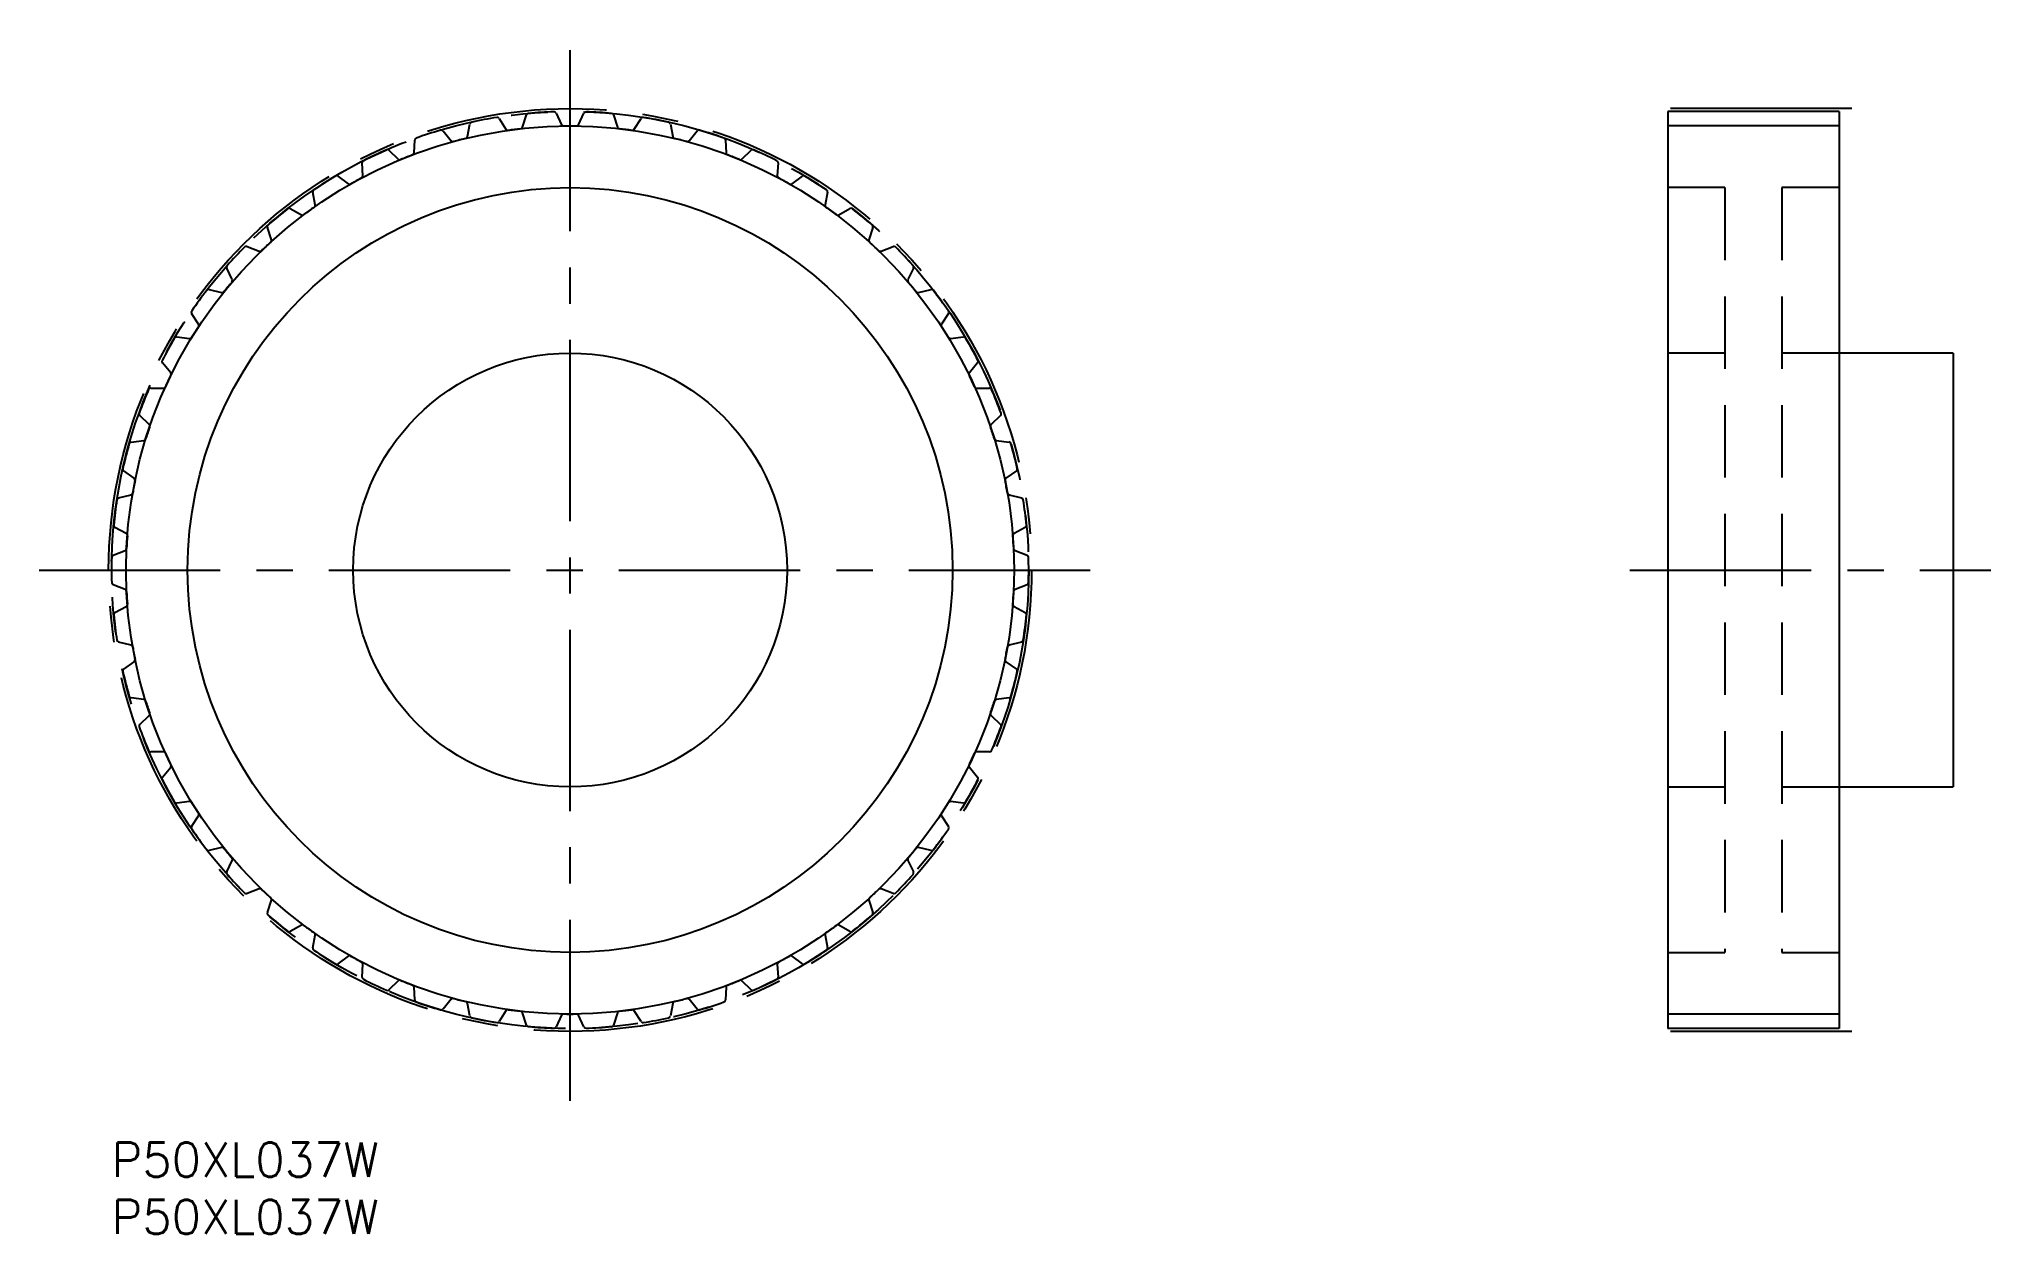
# Model space of a CAD drawing. Extents: x -6 to 165, y -8 to 97.
import ezdxf

# ---------------------------------------------------------------- set-up
doc = ezdxf.new("R2010")
doc.units = 0
doc.header["$LTSCALE"] = 0.5
for name, pattern in [('CENTER', [50.8, 31.75, -6.35, 6.35, -6.35]), ('DASHED', [19.05, 12.7, -6.35]), ('PHANTOM', [63.5, 31.75, -6.35, 6.35, -6.35, 6.35, -6.35])]:
    doc.linetypes.add(name, pattern=pattern)
for name, color, linetype in [('MSM_CENTER', 1, 'CENTER'), ('MSM_CONTINUOUS', 7, 'CONTINUOUS'), ('MSM_DASHED', 4, 'DASHED'), ('MSM_IMAGINARY', 6, 'PHANTOM'), ('MSM_NARROW', 5, 'CONTINUOUS'), ('MSM_PART_NUMBER', 7, 'CONTINUOUS')]:
    doc.layers.add(name, color=color, linetype=linetype)
doc.styles.get("Standard").update_dxf_attribs({"font": 'txt.shx', "height": 3, "bigfont": 'bigfont.shx'})

msp = doc.modelspace()

# ---------------------------------------------------------------- linework, layer by layer
at = {"layer": 'MSM_CENTER'}
for p, q in [((40.17, 3.65), (40.17, 96.69)), ((152.44, 90.6), (135.19, 90.6)), ((-6.35, 50.17), (86.69, 50.17)), ((133.01, 50.17), (164.63, 50.17)), ((152.44, 9.75), (135.19, 9.75))]:
    msp.add_line(p, q, dxfattribs=at)
msp.add_circle((40.17, 50.17), 40.42, dxfattribs=at)
at = {"layer": 'MSM_CONTINUOUS'}
for p, q in [((31.18, 88.14), (31.39, 89.24)), ((33.95, 89.73), (34.55, 88.78)), ((36.01, 88.97), (36.36, 90.04)), ((38.96, 90.2), (39.43, 89.18)), ((40.91, 89.18), (41.38, 90.2)), ((43.98, 90.04), (44.33, 88.97)), ((45.79, 88.78), (46.39, 89.73)), ((48.95, 89.24), (49.16, 88.14)), ((136.32, 90.34), (136.32, 10)), ((151.32, 90.34), (136.32, 90.34)), ((151.32, 90.34), (151.32, 10)), ((26.5, 86.71), (26.56, 87.84)), ((29.04, 88.64), (29.75, 87.77)), ((50.59, 87.77), (51.3, 88.64)), ((53.78, 87.84), (53.84, 86.71)), ((22.02, 84.71), (21.95, 85.83)), ((24.3, 86.94), (25.12, 86.17)), ((55.22, 86.17), (56.04, 86.94)), ((58.39, 85.83), (58.32, 84.71)), ((19.82, 84.66), (20.73, 84)), ((59.61, 84), (60.52, 84.66)), ((17.84, 82.17), (17.62, 83.27)), ((62.72, 83.27), (62.5, 82.17)), ((15.66, 81.84), (16.64, 81.3)), ((63.7, 81.3), (64.68, 81.84)), ((14, 79.11), (13.65, 80.18)), ((66.69, 80.18), (66.34, 79.11)), ((11.88, 78.52), (12.93, 78.1)), ((67.41, 78.1), (68.46, 78.52)), ((10.58, 75.61), (10.1, 76.62)), ((70.24, 76.62), (69.76, 75.61)), ((8.55, 74.75), (9.64, 74.47)), ((70.7, 74.47), (71.79, 74.75)), ((7.63, 71.7), (7.02, 72.64)), ((73.32, 72.64), (72.71, 71.7)), ((5.72, 70.59), (6.84, 70.45)), ((73.5, 70.45), (74.62, 70.59)), ((161.32, 69.17), (151.32, 69.17)), ((161.32, 69.17), (161.32, 31.17)), ((5.19, 67.45), (4.47, 68.31)), ((75.87, 68.31), (75.15, 67.45)), ((3.43, 66.11), (4.56, 66.11)), ((75.78, 66.11), (76.91, 66.11)), ((3.3, 62.93), (2.47, 63.7)), ((77.87, 63.7), (77.04, 62.93)), ((1.72, 61.38), (2.84, 61.52)), ((77.5, 61.52), (78.62, 61.38)), ((1.99, 58.21), (1.08, 58.86)), ((79.26, 58.86), (78.35, 58.21)), ((0.62, 56.48), (1.71, 56.75)), ((78.63, 56.75), (79.72, 56.48)), ((1.28, 53.36), (0.3, 53.9)), ((80.04, 53.9), (79.06, 53.36)), ((0.14, 51.47), (1.19, 51.88)), ((79.15, 51.88), (80.2, 51.47)), ((1.19, 48.46), (0.14, 48.87)), ((80.2, 48.87), (79.15, 48.46)), ((0.3, 46.44), (1.28, 46.98)), ((79.06, 46.98), (80.04, 46.44)), ((1.71, 43.59), (0.62, 43.86)), ((79.72, 43.86), (78.63, 43.59)), ((1.08, 41.48), (1.99, 42.13)), ((78.35, 42.13), (79.26, 41.48)), ((2.84, 38.82), (1.72, 38.96)), ((78.62, 38.96), (77.5, 38.82)), ((2.47, 36.64), (3.3, 37.41)), ((77.04, 37.41), (77.87, 36.64)), ((4.56, 34.23), (3.43, 34.23)), ((76.91, 34.23), (75.78, 34.23)), ((4.47, 32.03), (5.19, 32.89)), ((75.15, 32.89), (75.87, 32.03)), ((151.32, 31.17), (161.32, 31.17)), ((6.84, 29.89), (5.72, 29.75)), ((74.62, 29.75), (73.5, 29.89)), ((7.02, 27.7), (7.63, 28.64)), ((72.71, 28.64), (73.32, 27.7)), ((9.64, 25.87), (8.55, 25.59)), ((71.79, 25.59), (70.7, 25.87)), ((10.1, 23.72), (10.58, 24.73)), ((69.76, 24.73), (70.24, 23.72)), ((12.93, 22.24), (11.88, 21.82)), ((68.46, 21.82), (67.41, 22.24)), ((13.65, 20.16), (14, 21.23)), ((66.34, 21.23), (66.69, 20.16)), ((16.64, 19.04), (15.66, 18.5)), ((64.68, 18.5), (63.7, 19.04)), ((17.62, 17.07), (17.84, 18.17)), ((62.5, 18.17), (62.72, 17.07)), ((20.73, 16.34), (19.82, 15.68)), ((21.95, 14.51), (22.02, 15.63)), ((58.32, 15.63), (58.39, 14.51)), ((60.52, 15.68), (59.61, 16.34)), ((25.12, 14.17), (24.3, 13.4)), ((56.04, 13.4), (55.22, 14.17)), ((26.56, 12.5), (26.5, 13.63)), ((29.75, 12.57), (29.04, 11.7)), ((31.39, 11.1), (31.18, 12.2)), ((49.16, 12.2), (48.95, 11.1)), ((51.3, 11.7), (50.59, 12.57)), ((53.84, 13.63), (53.78, 12.5)), ((34.55, 11.56), (33.95, 10.61)), ((36.36, 10.3), (36.01, 11.37)), ((39.43, 11.16), (38.96, 10.14)), ((41.38, 10.14), (40.91, 11.16)), ((44.33, 11.37), (43.98, 10.3)), ((46.39, 10.61), (45.79, 11.56)), ((151.32, 10), (136.32, 10))]:
    msp.add_line(p, q, dxfattribs=at)
for radius in [33.5, 19]:
    msp.add_circle((40.17, 50.17), radius, dxfattribs=at)
for centre, radius, start, end in [((31.59, 89.21), 0.2, 102.3983, 169.4), ((40.17, 50.17), 40.17, 99.2016, 102.3984), ((33.78, 89.63), 0.2, 32.2, 99.2016), ((35.82, 89.03), 0.2, 276.3813, 342.2), ((36.55, 89.98), 0.2, 95.1983, 162.2), ((40.17, 50.17), 40.17, 92.0016, 95.1984), ((38.77, 90.12), 0.2, 25, 92.0016), ((39.61, 89.27), 0.2, 205, 270.8185), ((40.17, 50.17), 38.9, 89.1815, 90.8185), ((40.73, 89.27), 0.2, 269.1815, 335), ((41.57, 90.12), 0.2, 87.9984, 155), ((40.17, 50.17), 40.17, 84.8016, 87.9984), ((43.79, 89.98), 0.2, 17.8, 84.8016), ((44.52, 89.03), 0.2, 197.8, 263.6185), ((46.56, 89.63), 0.2, 80.7984, 147.8), ((40.17, 50.17), 40.17, 77.6016, 80.7984), ((48.75, 89.21), 0.2, 10.6, 77.6016), ((26.76, 87.82), 0.2, 109.5983, 176.6), ((40.17, 50.17), 40.17, 106.4016, 109.5984), ((28.88, 88.51), 0.2, 39.4, 106.4019), ((29.91, 87.9), 0.2, 219.4, 285.2185), ((40.17, 50.17), 38.9, 103.5815, 105.2185), ((30.99, 88.18), 0.2, 283.5813, 349.4), ((34.72, 88.89), 0.2, 212.2, 278.0185), ((40.17, 50.17), 38.9, 96.3815, 98.0185), ((40.17, 50.17), 38.9, 81.9815, 83.6185), ((45.62, 88.89), 0.2, 261.9815, 327.8), ((49.35, 88.18), 0.2, 190.6, 256.4185), ((40.17, 50.17), 38.9, 74.7815, 76.4185), ((50.43, 87.9), 0.2, 254.7815, 320.6), ((51.46, 88.51), 0.2, 73.5984, 140.6), ((40.17, 50.17), 40.17, 70.4016, 73.5984), ((53.58, 87.82), 0.2, 3.4, 70.4016), ((22.15, 85.85), 0.2, 116.7983, 183.8), ((40.17, 50.17), 40.17, 113.6016, 116.7984), ((24.17, 86.8), 0.2, 46.6, 113.6016), ((25.26, 86.31), 0.2, 226.6, 292.4185), ((40.17, 50.17), 38.9, 110.7815, 112.4185), ((26.3, 86.73), 0.2, 290.7815, 356.6), ((54.04, 86.73), 0.2, 183.4, 249.2185), ((40.17, 50.17), 38.9, 67.5815, 69.2185), ((55.08, 86.31), 0.2, 247.5815, 313.4), ((56.17, 86.8), 0.2, 66.3984, 133.4), ((40.17, 50.17), 40.17, 63.2016, 66.3984), ((58.19, 85.85), 0.2, 356.2, 63.2016), ((40.17, 50.17), 40.17, 120.8016, 123.9984), ((19.7, 84.5), 0.2, 53.8, 120.8016), ((20.85, 84.16), 0.2, 233.8, 299.6185), ((40.17, 50.17), 38.9, 117.9815, 119.6185), ((21.82, 84.7), 0.2, 297.9815, 3.8), ((58.52, 84.7), 0.2, 176.2, 242.0185), ((40.17, 50.17), 38.9, 60.3815, 62.0185), ((59.49, 84.16), 0.2, 240.3815, 306.2), ((60.64, 84.5), 0.2, 59.1984, 126.2), ((40.17, 50.17), 40.17, 56.0016, 59.1984), ((17.82, 83.31), 0.2, 123.9983, 191), ((17.64, 82.13), 0.2, 305.1815, 11), ((62.7, 82.13), 0.2, 169, 234.8185), ((62.52, 83.31), 0.2, 349, 56.0016), ((13.84, 80.24), 0.2, 131.1983, 198.2), ((40.17, 50.17), 40.17, 128.0016, 131.1984), ((15.56, 81.67), 0.2, 61, 128.0016), ((16.74, 81.47), 0.2, 241, 306.8185), ((40.17, 50.17), 38.9, 125.1815, 126.8185), ((40.17, 50.17), 38.9, 53.1815, 54.8185), ((63.6, 81.47), 0.2, 233.1815, 299), ((64.78, 81.67), 0.2, 51.9984, 119), ((40.17, 50.17), 40.17, 48.8016, 51.9984), ((66.5, 80.24), 0.2, 341.8, 48.8016), ((40.17, 50.17), 38.9, 132.3815, 134.0185), ((13.81, 79.05), 0.2, 312.3815, 18.2), ((66.53, 79.05), 0.2, 161.8, 227.6185), ((40.17, 50.17), 38.9, 45.9815, 47.6185), ((40.17, 50.17), 40.17, 135.2016, 138.3984), ((11.81, 78.33), 0.2, 68.2, 135.2016), ((13, 78.29), 0.2, 248.2, 314.0185), ((67.34, 78.29), 0.2, 225.9815, 291.8), ((68.53, 78.33), 0.2, 44.7984, 111.8), ((40.17, 50.17), 40.17, 41.6016, 44.7984), ((40.17, 50.17), 38.9, 139.5815, 141.2185), ((10.28, 76.71), 0.2, 138.3983, 205.4), ((10.4, 75.52), 0.2, 319.5815, 25.4), ((69.94, 75.52), 0.2, 154.6, 220.4185), ((40.17, 50.17), 38.9, 38.7815, 40.4185), ((70.06, 76.71), 0.2, 334.6, 41.6016), ((40.17, 50.17), 40.17, 142.4016, 145.5984), ((8.5, 74.56), 0.2, 75.4, 142.4016), ((9.69, 74.66), 0.2, 255.4, 321.2185), ((70.65, 74.66), 0.2, 218.7815, 284.6), ((71.84, 74.56), 0.2, 37.5984, 104.6), ((40.17, 50.17), 40.17, 34.4016, 37.5984), ((7.19, 72.75), 0.2, 145.5983, 212.6), ((73.15, 72.75), 0.2, 327.4, 34.4016), ((40.17, 50.17), 40.17, 149.6016, 152.7984), ((5.69, 70.4), 0.2, 82.6, 149.6016), ((6.86, 70.65), 0.2, 262.6, 328.4185), ((40.17, 50.17), 38.9, 146.7815, 148.4185), ((7.46, 71.59), 0.2, 326.7815, 32.6), ((72.88, 71.59), 0.2, 147.4, 213.2185), ((40.17, 50.17), 38.9, 31.5815, 33.2185), ((73.48, 70.65), 0.2, 211.5815, 277.4), ((74.65, 70.4), 0.2, 30.3984, 97.4), ((40.17, 50.17), 40.17, 27.2016, 30.3984), ((4.62, 68.44), 0.2, 152.7983, 219.8), ((75.72, 68.44), 0.2, 320.2, 27.2016), ((40.17, 50.17), 38.9, 153.9815, 155.6185), ((5.03, 67.32), 0.2, 333.9815, 39.8), ((75.31, 67.32), 0.2, 140.2, 206.0185), ((40.17, 50.17), 38.9, 24.3815, 26.0185), ((40.17, 50.17), 40.17, 156.8016, 159.9984), ((3.43, 65.91), 0.2, 89.8, 156.8016), ((4.56, 66.31), 0.2, 269.8, 335.6185), ((75.78, 66.31), 0.2, 204.3815, 270.2), ((76.91, 65.91), 0.2, 23.1984, 90.2), ((40.17, 50.17), 40.17, 20.0016, 23.1984), ((2.61, 63.84), 0.2, 159.9983, 227), ((77.73, 63.84), 0.2, 313, 20.0016), ((2.81, 61.72), 0.2, 277, 342.8185), ((40.17, 50.17), 38.9, 161.1815, 162.8185), ((3.16, 62.78), 0.2, 341.1815, 47), ((77.18, 62.78), 0.2, 133, 198.8185), ((40.17, 50.17), 38.9, 17.1815, 18.8185), ((77.53, 61.72), 0.2, 197.1815, 263), ((40.17, 50.17), 40.17, 164.0016, 167.1984), ((1.75, 61.19), 0.2, 97, 164.0016), ((78.59, 61.19), 0.2, 15.9983, 83), ((40.17, 50.17), 40.17, 12.8016, 15.9984), ((1.19, 59.03), 0.2, 167.1983, 234.2), ((1.87, 58.04), 0.2, 348.3815, 54.2), ((78.47, 58.04), 0.2, 125.8, 191.6185), ((79.15, 59.03), 0.2, 305.8, 12.8016), ((0.67, 56.28), 0.2, 104.2, 171.2016), ((1.66, 56.95), 0.2, 284.2, 350.0185), ((40.17, 50.17), 38.9, 168.3815, 170.0185), ((40.17, 50.17), 38.9, 9.9815, 11.6185), ((78.68, 56.95), 0.2, 189.9815, 255.8), ((79.67, 56.28), 0.2, 8.7983, 75.8), ((40.17, 50.17), 40.17, 171.2016, 174.3984), ((40.17, 50.17), 40.17, 5.6016, 8.7984), ((0.39, 54.07), 0.2, 174.3983, 241.4), ((1.19, 53.18), 0.2, 355.5815, 61.4), ((40.17, 50.17), 38.9, 175.5815, 177.2185), ((79.15, 53.18), 0.2, 118.6, 184.4185), ((40.17, 50.17), 38.9, 2.7815, 4.4185), ((79.95, 54.07), 0.2, 298.6, 5.6016), ((0.22, 51.28), 0.2, 111.4, 178.4016), ((1.12, 52.07), 0.2, 291.4, 357.2185), ((79.22, 52.07), 0.2, 182.7815, 248.6), ((80.12, 51.28), 0.2, 1.5983, 68.6), ((40.17, 50.17), 40.17, 178.4016, 181.5984), ((40.17, 50.17), 40.17, 358.4016, 1.5984), ((0.22, 49.06), 0.2, 181.5983, 248.6), ((1.12, 48.27), 0.2, 2.7815, 68.6), ((40.17, 50.17), 38.9, 182.7815, 184.4185), ((40.17, 50.17), 38.9, 355.5815, 357.2185), ((79.22, 48.27), 0.2, 111.4, 177.2185), ((80.12, 49.06), 0.2, 291.4, 358.4016), ((0.39, 46.27), 0.2, 118.6, 185.6016), ((40.17, 50.17), 40.17, 185.6016, 188.7984), ((1.19, 47.16), 0.2, 298.6, 4.4185), ((79.15, 47.16), 0.2, 175.5815, 241.4), ((40.17, 50.17), 40.17, 351.2016, 354.3984), ((79.95, 46.27), 0.2, 354.3983, 61.4), ((0.67, 44.06), 0.2, 188.7983, 255.8), ((1.66, 43.39), 0.2, 9.9815, 75.8), ((40.17, 50.17), 38.9, 189.9815, 191.6185), ((40.17, 50.17), 38.9, 348.3815, 350.0185), ((78.68, 43.39), 0.2, 104.2, 170.0185), ((79.67, 44.06), 0.2, 284.2, 351.2016), ((1.19, 41.31), 0.2, 125.8, 192.8016), ((40.17, 50.17), 40.17, 192.8016, 195.9984), ((1.87, 42.3), 0.2, 305.8, 11.6185), ((78.47, 42.3), 0.2, 168.3815, 234.2), ((40.17, 50.17), 40.17, 344.0016, 347.1984), ((79.15, 41.31), 0.2, 347.1983, 54.2), ((1.75, 39.15), 0.2, 195.9983, 263), ((2.81, 38.62), 0.2, 17.1815, 83), ((40.17, 50.17), 38.9, 197.1815, 198.8185), ((3.16, 37.56), 0.2, 313, 18.8185), ((77.18, 37.56), 0.2, 161.1815, 227), ((40.17, 50.17), 38.9, 341.1815, 342.8185), ((77.53, 38.62), 0.2, 97, 162.8185), ((78.59, 39.15), 0.2, 277, 344.0016), ((2.61, 36.5), 0.2, 133, 200.0016), ((40.17, 50.17), 40.17, 200.0016, 203.1984), ((40.17, 50.17), 40.17, 336.8016, 339.9984), ((77.73, 36.5), 0.2, 339.9983, 47), ((3.43, 34.43), 0.2, 203.1983, 270.2), ((4.56, 34.03), 0.2, 24.3815, 90.2), ((75.78, 34.03), 0.2, 89.8, 155.6185), ((76.91, 34.43), 0.2, 269.8, 336.8016), ((40.17, 50.17), 38.9, 204.3815, 206.0185), ((5.03, 33.02), 0.2, 320.2, 26.0185), ((75.31, 33.02), 0.2, 153.9815, 219.8), ((40.17, 50.17), 38.9, 333.9815, 335.6185), ((4.62, 31.9), 0.2, 140.2, 207.2016), ((40.17, 50.17), 40.17, 207.2016, 210.3984), ((40.17, 50.17), 40.17, 329.6016, 332.7984), ((75.72, 31.9), 0.2, 332.7983, 39.8), ((5.69, 29.94), 0.2, 210.3983, 277.4), ((6.86, 29.69), 0.2, 31.5815, 97.4), ((40.17, 50.17), 38.9, 211.5815, 213.2185), ((40.17, 50.17), 38.9, 326.7815, 328.4185), ((73.48, 29.69), 0.2, 82.6, 148.4185), ((74.65, 29.94), 0.2, 262.6, 329.6016), ((7.19, 27.59), 0.2, 147.4, 214.4016), ((40.17, 50.17), 40.17, 214.4016, 217.5984), ((7.46, 28.75), 0.2, 327.4, 33.2185), ((40.17, 50.17), 40.17, 322.4016, 325.5984), ((72.88, 28.75), 0.2, 146.7815, 212.6), ((73.15, 27.59), 0.2, 325.5983, 32.6), ((8.5, 25.78), 0.2, 217.5983, 284.6), ((9.69, 25.68), 0.2, 38.7815, 104.6), ((40.17, 50.17), 38.9, 218.7815, 220.4185), ((40.17, 50.17), 38.9, 319.5815, 321.2185), ((70.65, 25.68), 0.2, 75.4, 141.2185), ((71.84, 25.78), 0.2, 255.4, 322.4016), ((10.4, 24.82), 0.2, 334.6, 40.4185), ((69.94, 24.82), 0.2, 139.5815, 205.4), ((10.28, 23.63), 0.2, 154.6, 221.6016), ((40.17, 50.17), 40.17, 221.6016, 224.7984), ((13, 22.05), 0.2, 45.9815, 111.8), ((67.34, 22.05), 0.2, 68.2, 134.0185), ((40.17, 50.17), 40.17, 315.2016, 318.3984), ((70.06, 23.63), 0.2, 318.3983, 25.4), ((11.81, 22.01), 0.2, 224.7983, 291.8), ((40.17, 50.17), 38.9, 225.9815, 227.6185), ((13.81, 21.29), 0.2, 341.8, 47.6185), ((66.53, 21.29), 0.2, 132.3815, 198.2), ((40.17, 50.17), 38.9, 312.3815, 314.0185), ((68.53, 22.01), 0.2, 248.2, 315.2016), ((13.84, 20.1), 0.2, 161.8, 228.8016), ((40.17, 50.17), 40.17, 228.8016, 231.9984), ((16.74, 18.87), 0.2, 53.1815, 119), ((40.17, 50.17), 38.9, 233.1815, 234.8185), ((40.17, 50.17), 38.9, 305.1815, 306.8185), ((63.6, 18.87), 0.2, 61, 126.8185), ((40.17, 50.17), 40.17, 308.0016, 311.1984), ((66.5, 20.1), 0.2, 311.1984, 18.2), ((15.56, 18.67), 0.2, 231.9983, 299), ((17.64, 18.21), 0.2, 349, 54.8185), ((62.7, 18.21), 0.2, 125.1815, 191), ((64.78, 18.67), 0.2, 241, 308.0016), ((17.82, 17.03), 0.2, 169, 236.0016), ((40.17, 50.17), 40.17, 236.0016, 239.1984), ((19.7, 15.84), 0.2, 239.1983, 306.2), ((20.85, 16.18), 0.2, 60.3815, 126.2), ((40.17, 50.17), 38.9, 240.3815, 242.0185), ((21.82, 15.64), 0.2, 356.2, 62.0185), ((58.52, 15.64), 0.2, 117.9815, 183.8), ((40.17, 50.17), 38.9, 297.9815, 299.6185), ((59.49, 16.18), 0.2, 53.8, 119.6185), ((60.64, 15.84), 0.2, 233.8, 300.8016), ((40.17, 50.17), 40.17, 300.8016, 303.9984), ((62.52, 17.03), 0.2, 303.9983, 11), ((22.15, 14.49), 0.2, 176.2, 243.2016), ((40.17, 50.17), 40.17, 243.2016, 246.3984), ((25.26, 14.03), 0.2, 67.5815, 133.4), ((40.17, 50.17), 38.9, 247.5815, 249.2185), ((26.3, 13.61), 0.2, 3.4, 69.2185), ((54.04, 13.61), 0.2, 110.7815, 176.6), ((40.17, 50.17), 38.9, 290.7815, 292.4185), ((55.08, 14.03), 0.2, 46.6, 112.4185), ((40.17, 50.17), 40.17, 293.6016, 296.7984), ((58.19, 14.49), 0.2, 296.7983, 3.8), ((24.17, 13.54), 0.2, 246.3983, 313.4), ((26.76, 12.52), 0.2, 183.4, 250.4016), ((40.17, 50.17), 40.17, 250.4016, 253.5984), ((29.91, 12.44), 0.2, 74.7815, 140.6), ((40.17, 50.17), 38.9, 254.7815, 256.4185), ((30.99, 12.16), 0.2, 10.6, 76.4185), ((49.35, 12.16), 0.2, 103.5815, 169.4), ((40.17, 50.17), 38.9, 283.5815, 285.2185), ((50.43, 12.44), 0.2, 39.4, 105.2185), ((40.17, 50.17), 40.17, 286.4016, 289.5984), ((53.58, 12.52), 0.2, 289.5983, 356.6), ((56.17, 13.54), 0.2, 226.6, 293.6016), ((28.88, 11.83), 0.2, 253.5983, 320.6), ((31.59, 11.13), 0.2, 190.6, 257.6016), ((40.17, 50.17), 40.17, 257.6016, 260.7984), ((33.78, 10.71), 0.2, 260.7983, 327.8), ((34.72, 11.45), 0.2, 81.9813, 147.8), ((40.17, 50.17), 38.9, 261.9815, 263.6185), ((35.82, 11.31), 0.2, 17.8, 83.6185), ((36.55, 10.36), 0.2, 197.8, 264.8016), ((39.61, 11.07), 0.2, 89.1815, 155), ((40.17, 50.17), 38.9, 269.1815, 270.8185), ((40.73, 11.07), 0.2, 25, 90.8185), ((43.79, 10.36), 0.2, 275.1983, 342.2), ((44.52, 11.31), 0.2, 96.3815, 162.2), ((40.17, 50.17), 38.9, 276.3815, 278.0185), ((45.62, 11.45), 0.2, 32.2, 98.0185), ((46.56, 10.71), 0.2, 212.2, 279.2016), ((40.17, 50.17), 40.17, 279.2016, 282.3984), ((48.75, 11.13), 0.2, 282.3983, 349.4), ((51.46, 11.83), 0.2, 219.4, 286.4019), ((40.17, 50.17), 40.17, 264.8016, 267.9984), ((38.77, 10.22), 0.2, 267.9983, 335), ((41.57, 10.22), 0.2, 205, 272.0016), ((40.17, 50.17), 40.17, 272.0016, 275.1984)]:
    msp.add_arc(centre, radius, start, end, dxfattribs=at)
at = {"layer": 'MSM_DASHED'}
for p, q in [((141.32, 83.67), (136.32, 83.67)), ((141.32, 83.67), (141.32, 16.67)), ((151.32, 83.67), (146.32, 83.67)), ((146.32, 83.67), (146.32, 16.67)), ((141.32, 69.17), (136.32, 69.17)), ((151.32, 69.17), (146.32, 69.17)), ((136.32, 31.17), (141.32, 31.17)), ((146.32, 31.17), (151.32, 31.17)), ((136.32, 16.67), (141.32, 16.67)), ((146.32, 16.67), (151.32, 16.67))]:
    msp.add_line(p, q, dxfattribs=at)
at = {"layer": 'MSM_IMAGINARY'}
msp.add_circle((40.17, 50.17), 40.17, dxfattribs=at)
at = {"layer": 'MSM_NARROW'}
for p, q in [((39.48, 89.06), (39.43, 89.18)), ((40.86, 89.06), (40.91, 89.18)), ((151.32, 89.07), (136.32, 89.07)), ((151.32, 11.27), (136.32, 11.27))]:
    msp.add_line(p, q, dxfattribs=at)
msp.add_circle((40.17, 50.17), 38.9, dxfattribs=at)

# ---------------------------------------------------------------- texts
at = {"layer": 'MSM_PART_NUMBER'}
for p in [(0, -3), (0, -8)]:
    msp.add_text('P50XL037W', height=3, dxfattribs=at).set_placement(p)

doc.saveas('drawing.dxf')
